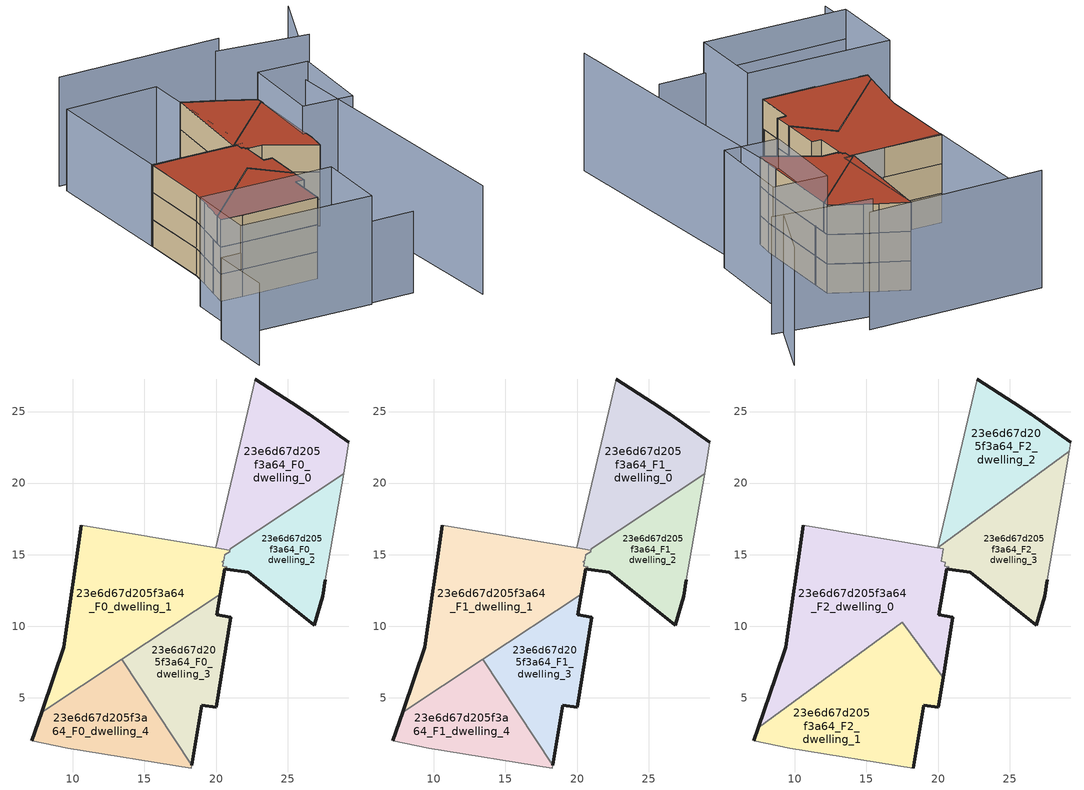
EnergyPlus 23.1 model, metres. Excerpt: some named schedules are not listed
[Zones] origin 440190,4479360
23e6d67d205f3a64_F0_dwelling_0
 floor ground (EU_floor_Construction): 28.91,20.66 29.28,22.84 26.5,24.82 25.29,25.62 22.75,27.27 19.98,15.47 20.96,15.31 20.98,15.41 z0
 wall outside (EU_wall_Construction): 22.75,27.27 25.29,25.62 26.5,24.82 29.28,22.84 z0:3
 wall to 23e6d67d205f3a64_F0_dwelling_1 (EU_wall_Construction): 20.96,15.31 19.98,15.47 z0:3
 wall adiabatic (EU_wall_Construction): 19.98,15.47 22.75,27.27 / 29.28,22.84 28.91,20.66 / 20.98,15.41 20.96,15.31 z0:3
 wall to 23e6d67d205f3a64_F0_dwelling_2 (EU_wall_Construction): 28.91,20.66 20.98,15.41 z0:3
23e6d67d205f3a64_F0_dwelling_1
 floor ground (EU_floor_Construction): 20.3,12.25 20.59,14.01 20.74,13.99 20.77,14.14 20.47,14.18 20.52,14.48 20.42,14.5 20.53,14.58 20.6,14.98 20.94,15.21 20.96,15.31 10.6,17.07 9.37,8.53 8.66,6.45 7.81,3.97 z0
 wall outside (EU_wall_Construction): 20.74,13.99 20.59,14.01 20.3,12.25 / 7.81,3.97 8.66,6.45 9.37,8.53 10.6,17.07 z0:3
 wall adiabatic (EU_wall_Construction): 10.6,17.07 19.97,15.47 / 20.96,15.3 20.94,15.21 z0:3; 19.98,15.47,3 19.97,15.47,0 19.98,15.47,0; 20.96,15.3,3 20.96,15.31,0 20.96,15.3,0
 wall to 23e6d67d205f3a64_F0_dwelling_2 (EU_wall_Construction): 20.94,15.21 20.6,14.98 20.53,14.58 20.42,14.5 20.52,14.48 20.47,14.18 20.77,14.14 20.74,13.99 z0:3
 wall to 23e6d67d205f3a64_F0_dwelling_3 (EU_wall_Construction): 20.3,12.25 13.41,7.68 z0:3
 wall to 23e6d67d205f3a64_F0_dwelling_4 (EU_wall_Construction): 13.41,7.68 7.81,3.97 z0:3
23e6d67d205f3a64_F0_dwelling_2
 floor ground (EU_floor_Construction): 26.87,10.07 27.45,12.11 27.64,13.25 28.91,20.66 20.98,15.41 20.94,15.21 20.6,14.98 20.53,14.58 20.42,14.5 20.52,14.48 20.47,14.18 20.77,14.14 20.74,13.99 22.26,13.76 z0
 wall outside (EU_wall_Construction): 27.64,13.25 27.45,12.11 26.87,10.07 22.26,13.76 20.74,13.99 z0:3
 wall adiabatic (EU_wall_Construction): 28.91,20.66 27.64,13.25 / 20.94,15.21 20.98,15.41 z0:3
23e6d67d205f3a64_F0_dwelling_3
 floor ground (EU_floor_Construction): 18.3,0.29 19.02,4.49 20.02,4.35 21.03,10.64 20.06,10.81 20.3,12.25 13.41,7.68 z0
 wall outside (EU_wall_Construction): 20.3,12.25 20.06,10.81 21.03,10.64 20.02,4.35 19.02,4.49 18.3,0.29 z0:3
 wall to 23e6d67d205f3a64_F0_dwelling_4 (EU_wall_Construction): 18.3,0.29 13.41,7.68 z0:3
23e6d67d205f3a64_F0_dwelling_4
 floor ground (EU_floor_Construction): 18.27,0.09 18.3,0.29 13.41,7.68 7.81,3.97 7.12,1.98 9.64,1.48 z0
 wall outside (EU_wall_Construction): 7.12,1.98 7.81,3.97 z0:3
 wall adiabatic (EU_wall_Construction): 18.3,0.29 18.27,0.09 9.64,1.48 7.12,1.98 z0:3
23e6d67d205f3a64_F1_dwelling_0
 floor to 23e6d67d205f3a64_F0_dwelling_0 (EU_floor_Construction): 28.91,20.66 29.28,22.84 26.5,24.82 25.29,25.62 22.75,27.27 19.98,15.47 20.96,15.31 20.98,15.41 z3
 wall outside (EU_wall_Construction): 22.75,27.27 25.29,25.62 26.5,24.82 29.28,22.84 z3:6
 wall to 23e6d67d205f3a64_F1_dwelling_1 (EU_wall_Construction): 20.96,15.31 19.98,15.47 z3:6
 wall adiabatic (EU_wall_Construction): 19.98,15.47 22.75,27.27 / 29.28,22.84 28.91,20.66 / 20.98,15.41 20.96,15.31 z3:6
 wall to 23e6d67d205f3a64_F1_dwelling_2 (EU_wall_Construction): 28.91,20.66 20.98,15.41 z3:6
23e6d67d205f3a64_F1_dwelling_1
 floor to 23e6d67d205f3a64_F0_dwelling_1 (EU_floor_Construction): 20.3,12.25 20.59,14.01 20.74,13.99 20.77,14.14 20.47,14.18 20.52,14.48 20.42,14.5 20.53,14.58 20.6,14.98 20.94,15.21 20.96,15.31 10.6,17.07 9.37,8.53 8.66,6.45 7.81,3.97 z3
 wall outside (EU_wall_Construction): 20.74,13.99 20.59,14.01 20.3,12.25 / 7.81,3.97 8.66,6.45 9.37,8.53 10.6,17.07 z3:6
 wall adiabatic (EU_wall_Construction): 10.6,17.07 19.97,15.47 / 20.96,15.3 20.94,15.21 z3:6; 19.98,15.47,6 19.97,15.47,3 19.98,15.47,3; 20.96,15.3,6 20.96,15.31,3 20.96,15.3,3
 wall to 23e6d67d205f3a64_F1_dwelling_2 (EU_wall_Construction): 20.94,15.21 20.6,14.98 20.53,14.58 20.42,14.5 20.52,14.48 20.47,14.18 20.77,14.14 20.74,13.99 z3:6
 wall to 23e6d67d205f3a64_F1_dwelling_3 (EU_wall_Construction): 20.3,12.25 13.41,7.68 z3:6
 wall to 23e6d67d205f3a64_F1_dwelling_4 (EU_wall_Construction): 13.41,7.68 7.81,3.97 z3:6
 roof outside (EU_roof_Construction): 19.98,15.47 20.36,15.4 10.6,17.07 z6
23e6d67d205f3a64_F1_dwelling_2
 floor to 23e6d67d205f3a64_F0_dwelling_2 (EU_floor_Construction): 26.87,10.07 27.45,12.11 27.64,13.25 28.91,20.66 20.98,15.41 20.94,15.21 20.6,14.98 20.53,14.58 20.42,14.5 20.52,14.48 20.47,14.18 20.77,14.14 20.74,13.99 22.26,13.76 z3
 wall outside (EU_wall_Construction): 27.64,13.25 27.45,12.11 26.87,10.07 22.26,13.76 20.74,13.99 z3:6
 wall adiabatic (EU_wall_Construction): 28.91,20.66 27.64,13.25 / 20.94,15.21 20.98,15.41 z3:6
23e6d67d205f3a64_F1_dwelling_3
 floor to 23e6d67d205f3a64_F0_dwelling_3 (EU_floor_Construction): 18.3,0.29 19.02,4.49 20.02,4.35 21.03,10.64 20.06,10.81 20.3,12.25 13.41,7.68 z3
 wall outside (EU_wall_Construction): 20.3,12.25 20.06,10.81 21.03,10.64 20.02,4.35 19.02,4.49 18.3,0.29 z3:6
 wall to 23e6d67d205f3a64_F1_dwelling_4 (EU_wall_Construction): 18.3,0.29 13.41,7.68 z3:6
23e6d67d205f3a64_F1_dwelling_4
 floor to 23e6d67d205f3a64_F0_dwelling_4 (EU_floor_Construction): 18.27,0.09 18.3,0.29 13.41,7.68 7.81,3.97 7.12,1.98 9.64,1.48 z3
 wall outside (EU_wall_Construction): 7.12,1.98 7.81,3.97 z3:6
 wall adiabatic (EU_wall_Construction): 18.3,0.29 18.27,0.09 9.64,1.48 7.12,1.98 z3:6
23e6d67d205f3a64_F2_dwelling_0
 floor to 23e6d67d205f3a64_F1_dwelling_1 (EU_floor_Construction): 20.3,12.25 20.59,14.01 20.74,13.99 20.77,14.14 20.47,14.18 20.52,14.48 20.22,14.53 20.33,15.17 20.36,15.4 10.6,17.07 9.37,8.53 8.66,6.45 7.81,3.97 z6
 floor to 23e6d67d205f3a64_F1_dwelling_4 (EU_floor_Construction): 13.59,7.41 13.41,7.68 7.81,3.97 7.44,2.9 z6
 floor to 23e6d67d205f3a64_F1_dwelling_3 (EU_floor_Construction): 20.35,6.4 21.03,10.64 20.06,10.81 20.3,12.25 13.41,7.68 13.59,7.41 17.51,10.28 z6
 wall outside (EU_wall_Construction): 20.74,13.99 20.59,14.01 20.06,10.81 21.03,10.64 20.35,6.4 / 7.43,2.9 8.66,6.45 9.37,8.53 10.6,17.07 z6:9
 wall to 23e6d67d205f3a64_F2_dwelling_3 (EU_wall_Construction): 20.36,15.4 20.33,15.18 / 20.33,15.17 20.22,14.53 20.52,14.48 20.47,14.18 20.77,14.14 20.74,13.99 z6:9
 wall to 23e6d67d205f3a64_F2_dwelling_1 (EU_wall_Construction): 20.35,6.4 17.51,10.28 7.43,2.9 z6:9
 wall adiabatic (EU_wall_Construction): 10.6,17.07 20.36,15.4 z6:9
 roof outside (EU_roof_Construction): 20.36,15.4 20.33,15.17 20.22,14.53 20.52,14.48 20.47,14.18 20.77,14.14 20.74,13.99 20.59,14.01 20.06,10.81 21.03,10.64 20.35,6.4 17.51,10.28 7.43,2.9 8.66,6.45 9.37,8.53 10.6,17.07 z9
23e6d67d205f3a64_F2_dwelling_1
 floor to 23e6d67d205f3a64_F1_dwelling_4 (EU_floor_Construction): 18.27,0.09 18.3,0.3 13.59,7.41 7.44,2.9 7.12,1.98 9.64,1.48 z6
 floor to 23e6d67d205f3a64_F1_dwelling_3 (EU_floor_Construction): 18.3,0.3 19.02,4.49 20.02,4.35 20.35,6.4 17.51,10.28 13.59,7.41 z6
 wall outside (EU_wall_Construction): 20.35,6.4 20.02,4.35 19.02,4.49 18.27,0.09 / 7.12,1.98 7.43,2.9 z6:9
 wall adiabatic (EU_wall_Construction): 18.27,0.09 9.64,1.48 7.12,1.98 z6:9
 roof outside (EU_roof_Construction): 17.51,10.28 20.35,6.4 20.02,4.35 19.02,4.49 18.27,0.09 9.64,1.48 7.12,1.98 7.43,2.9 z9
23e6d67d205f3a64_F2_dwelling_2
 floor to 23e6d67d205f3a64_F1_dwelling_0 (EU_floor_Construction): 29.17,22.21 29.28,22.84 26.5,24.82 25.29,25.62 22.75,27.27 19.98,15.47 z6
 wall outside (EU_wall_Construction): 22.75,27.27 25.29,25.62 26.5,24.82 29.28,22.84 z6:9
 wall adiabatic (EU_wall_Construction): 29.28,22.84 29.17,22.21 / 19.98,15.47 22.75,27.27 z6:9
 wall to 23e6d67d205f3a64_F2_dwelling_3 (EU_wall_Construction): 29.17,22.21 19.98,15.47 z6:9
 roof outside (EU_roof_Construction): 26.5,24.82 29.28,22.84 29.17,22.21 19.98,15.47 22.75,27.27 25.29,25.62 z9
23e6d67d205f3a64_F2_dwelling_3
 floor to 23e6d67d205f3a64_F1_dwelling_2 (EU_floor_Construction): 26.87,10.07 27.45,12.11 27.64,13.25 28.91,20.66 20.98,15.41 20.94,15.21 20.6,14.98 20.53,14.58 20.42,14.5 20.52,14.48 20.47,14.18 20.77,14.14 20.74,13.99 22.26,13.76 z6
 floor to 23e6d67d205f3a64_F1_dwelling_0 (EU_floor_Construction): 28.91,20.66 29.17,22.21 19.98,15.47 20.96,15.31 20.98,15.41 z6
 floor to 23e6d67d205f3a64_F1_dwelling_1 (EU_floor_Construction): 20.53,14.58 20.6,14.98 20.94,15.21 20.96,15.3 19.98,15.47 20.36,15.4 20.33,15.17 20.22,14.53 20.52,14.48 20.42,14.5 z6
 wall outside (EU_wall_Construction): 27.64,13.25 27.45,12.11 26.87,10.07 22.26,13.76 20.74,13.99 z6:9
 wall adiabatic (EU_wall_Construction): 29.17,22.21 27.64,13.25 / 20.36,15.4 19.98,15.47 z6:9
 roof outside (EU_roof_Construction): 29.17,22.21 27.64,13.25 27.45,12.11 26.87,10.07 22.26,13.76 20.74,13.99 20.77,14.14 20.47,14.18 20.52,14.48 20.22,14.53 20.33,15.18 20.36,15.4 19.98,15.47 z9
shading: 28.63,-13.49 31.74,18.27 / 39.3,26.82 29.37,29.59 / 31.59,31.84 13.03,34.61 / 38.32,27.41 42.18,33.62 / 18.43,-8.31 3.4,-5.71 / 3.4,-5.71 4.81,2.43 / 4.81,2.43 19.84,-0.17 / 19.84,-0.17 18.43,-8.31 / 34.86,21.67 32.86,12.14 / 32.86,12.14 27.29,13.31 / 27.29,13.31 29.28,22.84 / 29.28,22.84 34.86,21.67 z0:12; 0.01,-12.75 1.12,-5.37 / 1.12,-5.37 23.51,-8.73 / 10.57,16.89 12.87,33.25 / 12.87,33.25 23.38,31.77 / 23.38,31.77 21.08,15.41 / 21.08,15.41 10.57,16.89 z0:9
[Building]
EU S2 Campaign: North Axis=0; Terrain=City; Solar Distribution=FullExterior
[Site:Location]
Madrid: Latitude=40.5; Longitude=-3.5; Time Zone=1; Elevation=609
[SizingPeriod:WeatherFileDays]
AnnualSizingPeriod: Begin Month=1; Begin Day of Month=1; End Month=12; End Day of Month=31; Day of Week for Start Day=Monday; Use Weather File Daylight Saving Period=No; Use Weather File Rain and Snow Indicators=No
[MATERIAL]
EU_InternalMass_Material: Roughness=MediumRough; Thickness=0.1; Conductivity=1; Density=1800; Specific Heat=900; Thermal Absorptance=0.9; Solar Absorptance=0.7; Visible Absorptance=0.7
[MATERIAL:NOMASS] Roughness=MediumRough; Thermal Absorptance=0.9; Solar Absorptance=0.7; Visible Absorptance=0.7
Name | Thermal Resistance
EU_wall_NoMass | 1.60022
EU_roof_NoMass | 1.57597
EU_floor_NoMass | 0.470652
[CONSTRUCTION]
EU_wall_Construction: EU_wall_NoMass
EU_roof_Construction: EU_roof_NoMass
EU_floor_Construction: EU_floor_NoMass
EU_InternalMass_Construction: EU_InternalMass_Material
[ZONE] Type=1; Multiplier=1; Ceiling Height=autocalculate; Floor Area=autocalculate; Part of Total Floor Area=Yes
Name | Volume
23e6d67d205f3a64_F0_dwelling_0; 23e6d67d205f3a64_F1_dwelling_0 | 170.072
23e6d67d205f3a64_F2_dwelling_0 | 289.51
23e6d67d205f3a64_F0_dwelling_1; 23e6d67d205f3a64_F1_dwelling_1 | 247.458
23e6d67d205f3a64_F2_dwelling_1 | 215.316
23e6d67d205f3a64_F0_dwelling_2; 23e6d67d205f3a64_F1_dwelling_2 | 121.422
23e6d67d205f3a64_F2_dwelling_2 | 142.607
23e6d67d205f3a64_F0_dwelling_3; 23e6d67d205f3a64_F1_dwelling_3; 23e6d67d205f3a64_F0_dwelling_4; 23e6d67d205f3a64_F1_dwelling_4 | 129.224
23e6d67d205f3a64_F2_dwelling_3 | 149.915
[INTERNALMASS] Construction=EU_InternalMass_Construction
Name | Zone or ZoneList | Surface Area
23e6d67d205f3a64_F0_dwelling_0_EU_InternalMass | 23e6d67d205f3a64_F0_dwelling_0 | 56.6916
23e6d67d205f3a64_F0_dwelling_1_EU_InternalMass | 23e6d67d205f3a64_F0_dwelling_1 | 82.4803
23e6d67d205f3a64_F0_dwelling_2_EU_InternalMass | 23e6d67d205f3a64_F0_dwelling_2 | 40.475
23e6d67d205f3a64_F0_dwelling_3_EU_InternalMass | 23e6d67d205f3a64_F0_dwelling_3 | 43.075
23e6d67d205f3a64_F0_dwelling_4_EU_InternalMass | 23e6d67d205f3a64_F0_dwelling_4 | 43.0748
23e6d67d205f3a64_F1_dwelling_0_EU_InternalMass | 23e6d67d205f3a64_F1_dwelling_0 | 56.6916
23e6d67d205f3a64_F1_dwelling_1_EU_InternalMass | 23e6d67d205f3a64_F1_dwelling_1 | 82.4803
23e6d67d205f3a64_F1_dwelling_2_EU_InternalMass | 23e6d67d205f3a64_F1_dwelling_2 | 40.475
23e6d67d205f3a64_F1_dwelling_3_EU_InternalMass | 23e6d67d205f3a64_F1_dwelling_3 | 43.075
23e6d67d205f3a64_F1_dwelling_4_EU_InternalMass | 23e6d67d205f3a64_F1_dwelling_4 | 43.0748
23e6d67d205f3a64_F2_dwelling_0_EU_InternalMass | 23e6d67d205f3a64_F2_dwelling_0 | 96.5237
23e6d67d205f3a64_F2_dwelling_1_EU_InternalMass | 23e6d67d205f3a64_F2_dwelling_1 | 71.7719
23e6d67d205f3a64_F2_dwelling_2_EU_InternalMass | 23e6d67d205f3a64_F2_dwelling_2 | 47.5354
23e6d67d205f3a64_F2_dwelling_3_EU_InternalMass | 23e6d67d205f3a64_F2_dwelling_3 | 49.9671
[OTHEREQUIPMENT] Fuel Type=Electricity; Design Level Calculation Method=Watts/Area; Power per Zone Floor Area=1; Fraction Latent=0; Fraction Radiant=0; Fraction Lost=0; Carbon Dioxide Generation Rate=0; EndUse Subcategory=EU_Step8_InternalGains
Name | Zone or ZoneList or Space or SpaceList | Schedule
EU_Step8_InternalGain_23e6d67d205f3a64_F0_dwelling_0_f000 | 23e6d67d205f3a64_F0_dwelling_0 | EU_Step8_GainSchedule_23e6d67d205f3a64_F0_dwelling_0_f000
EU_Step8_InternalGain_23e6d67d205f3a64_F0_dwelling_1_f000 | 23e6d67d205f3a64_F0_dwelling_1 | EU_Step8_GainSchedule_23e6d67d205f3a64_F0_dwelling_1_f000
EU_Step8_InternalGain_23e6d67d205f3a64_F0_dwelling_2_f000 | 23e6d67d205f3a64_F0_dwelling_2 | EU_Step8_GainSchedule_23e6d67d205f3a64_F0_dwelling_2_f000
EU_Step8_InternalGain_23e6d67d205f3a64_F0_dwelling_3_f000 | 23e6d67d205f3a64_F0_dwelling_3 | EU_Step8_GainSchedule_23e6d67d205f3a64_F0_dwelling_3_f000
EU_Step8_InternalGain_23e6d67d205f3a64_F0_dwelling_4_f000 | 23e6d67d205f3a64_F0_dwelling_4 | EU_Step8_GainSchedule_23e6d67d205f3a64_F0_dwelling_4_f000
EU_Step8_InternalGain_23e6d67d205f3a64_F1_dwelling_0_f000 | 23e6d67d205f3a64_F1_dwelling_0 | EU_Step8_GainSchedule_23e6d67d205f3a64_F1_dwelling_0_f000
EU_Step8_InternalGain_23e6d67d205f3a64_F1_dwelling_1_f000 | 23e6d67d205f3a64_F1_dwelling_1 | EU_Step8_GainSchedule_23e6d67d205f3a64_F1_dwelling_1_f000
EU_Step8_InternalGain_23e6d67d205f3a64_F1_dwelling_2_f000 | 23e6d67d205f3a64_F1_dwelling_2 | EU_Step8_GainSchedule_23e6d67d205f3a64_F1_dwelling_2_f000
EU_Step8_InternalGain_23e6d67d205f3a64_F1_dwelling_3_f000 | 23e6d67d205f3a64_F1_dwelling_3 | EU_Step8_GainSchedule_23e6d67d205f3a64_F1_dwelling_3_f000
EU_Step8_InternalGain_23e6d67d205f3a64_F1_dwelling_4_f000 | 23e6d67d205f3a64_F1_dwelling_4 | EU_Step8_GainSchedule_23e6d67d205f3a64_F1_dwelling_4_f000
EU_Step8_InternalGain_23e6d67d205f3a64_F2_dwelling_0_f000 | 23e6d67d205f3a64_F2_dwelling_0 | EU_Step8_GainSchedule_23e6d67d205f3a64_F2_dwelling_0_f000
EU_Step8_InternalGain_23e6d67d205f3a64_F2_dwelling_1_f000 | 23e6d67d205f3a64_F2_dwelling_1 | EU_Step8_GainSchedule_23e6d67d205f3a64_F2_dwelling_1_f000
EU_Step8_InternalGain_23e6d67d205f3a64_F2_dwelling_2_f000 | 23e6d67d205f3a64_F2_dwelling_2 | EU_Step8_GainSchedule_23e6d67d205f3a64_F2_dwelling_2_f000
EU_Step8_InternalGain_23e6d67d205f3a64_F2_dwelling_3_f000 | 23e6d67d205f3a64_F2_dwelling_3 | EU_Step8_GainSchedule_23e6d67d205f3a64_F2_dwelling_3_f000
[ZONEVENTILATION:DESIGNFLOWRATE] Schedule=EU_AlwaysOn; Design Flow Rate Calculation Method=AirChanges/Hour; Air Changes per Hour=0.480704; Ventilation Type=Natural; Fan Pressure Rise=0; Fan Total Efficiency=1; Constant Term Coefficient=1; Temperature Term Coefficient=0; Velocity Term Coefficient=0; Velocity Squared Term Coefficient=0; Minimum Indoor Temperature=-100; Maximum Indoor Temperature=100; Delta Temperature=-100; Minimum Outdoor Temperature=-100; Maximum Outdoor Temperature=100; Maximum Wind Speed=40
Name | Zone or ZoneList or Space or SpaceList
EU_ConstantAir_23e6d67d205f3a64_F0_dwelling_0 | 23e6d67d205f3a64_F0_dwelling_0
EU_ConstantAir_23e6d67d205f3a64_F0_dwelling_1 | 23e6d67d205f3a64_F0_dwelling_1
EU_ConstantAir_23e6d67d205f3a64_F0_dwelling_2 | 23e6d67d205f3a64_F0_dwelling_2
EU_ConstantAir_23e6d67d205f3a64_F0_dwelling_3 | 23e6d67d205f3a64_F0_dwelling_3
EU_ConstantAir_23e6d67d205f3a64_F0_dwelling_4 | 23e6d67d205f3a64_F0_dwelling_4
EU_ConstantAir_23e6d67d205f3a64_F1_dwelling_0 | 23e6d67d205f3a64_F1_dwelling_0
EU_ConstantAir_23e6d67d205f3a64_F1_dwelling_1 | 23e6d67d205f3a64_F1_dwelling_1
EU_ConstantAir_23e6d67d205f3a64_F1_dwelling_2 | 23e6d67d205f3a64_F1_dwelling_2
EU_ConstantAir_23e6d67d205f3a64_F1_dwelling_3 | 23e6d67d205f3a64_F1_dwelling_3
EU_ConstantAir_23e6d67d205f3a64_F1_dwelling_4 | 23e6d67d205f3a64_F1_dwelling_4
EU_ConstantAir_23e6d67d205f3a64_F2_dwelling_0 | 23e6d67d205f3a64_F2_dwelling_0
EU_ConstantAir_23e6d67d205f3a64_F2_dwelling_1 | 23e6d67d205f3a64_F2_dwelling_1
EU_ConstantAir_23e6d67d205f3a64_F2_dwelling_2 | 23e6d67d205f3a64_F2_dwelling_2
EU_ConstantAir_23e6d67d205f3a64_F2_dwelling_3 | 23e6d67d205f3a64_F2_dwelling_3
[HVACTEMPLATE:THERMOSTAT] Constant Heating Setpoint=20; Constant Cooling Setpoint=50
EU_HeatOnly_23e6d67d205f3a64_F0_dwelling_0; EU_HeatOnly_23e6d67d205f3a64_F0_dwelling_1; EU_HeatOnly_23e6d67d205f3a64_F0_dwelling_2; EU_HeatOnly_23e6d67d205f3a64_F0_dwelling_3; EU_HeatOnly_23e6d67d205f3a64_F0_dwelling_4; EU_HeatOnly_23e6d67d205f3a64_F1_dwelling_0; EU_HeatOnly_23e6d67d205f3a64_F1_dwelling_1; EU_HeatOnly_23e6d67d205f3a64_F1_dwelling_2; EU_HeatOnly_23e6d67d205f3a64_F1_dwelling_3; EU_HeatOnly_23e6d67d205f3a64_F1_dwelling_4; EU_HeatOnly_23e6d67d205f3a64_F2_dwelling_0; EU_HeatOnly_23e6d67d205f3a64_F2_dwelling_1; EU_HeatOnly_23e6d67d205f3a64_F2_dwelling_2; EU_HeatOnly_23e6d67d205f3a64_F2_dwelling_3
[HVACTEMPLATE:ZONE:IDEALLOADSAIRSYSTEM] System Availability Schedule=EU_AlwaysOn; Maximum Heating Supply Air Temperature=50; Minimum Cooling Supply Air Temperature=13; Maximum Heating Supply Air Humidity Ratio=0.0156; Minimum Cooling Supply Air Humidity Ratio=0.0077; Heating Limit=NoLimit; Cooling Limit=NoLimit; Heating Availability Schedule=EU_AlwaysOn; Cooling Availability Schedule=EU_CoolingOff; Dehumidification Control Type=ConstantSensibleHeatRatio; Cooling Sensible Heat Ratio=0.7; Dehumidification Setpoint=60; Humidification Control Type=None; Humidification Setpoint=30; Outdoor Air Method=None; Outdoor Air Flow Rate per Person=0.00944; Outdoor Air Flow Rate per Zone Floor Area=0; Outdoor Air Flow Rate per Zone=0; Demand Controlled Ventilation Type=None; Outdoor Air Economizer Type=NoEconomizer; Heat Recovery Type=None; Sensible Heat Recovery Effectiveness=0.7; Latent Heat Recovery Effectiveness=0.65
Name | Template Thermostat
23e6d67d205f3a64_F0_dwelling_0 | EU_HeatOnly_23e6d67d205f3a64_F0_dwelling_0
23e6d67d205f3a64_F0_dwelling_1 | EU_HeatOnly_23e6d67d205f3a64_F0_dwelling_1
23e6d67d205f3a64_F0_dwelling_2 | EU_HeatOnly_23e6d67d205f3a64_F0_dwelling_2
23e6d67d205f3a64_F0_dwelling_3 | EU_HeatOnly_23e6d67d205f3a64_F0_dwelling_3
